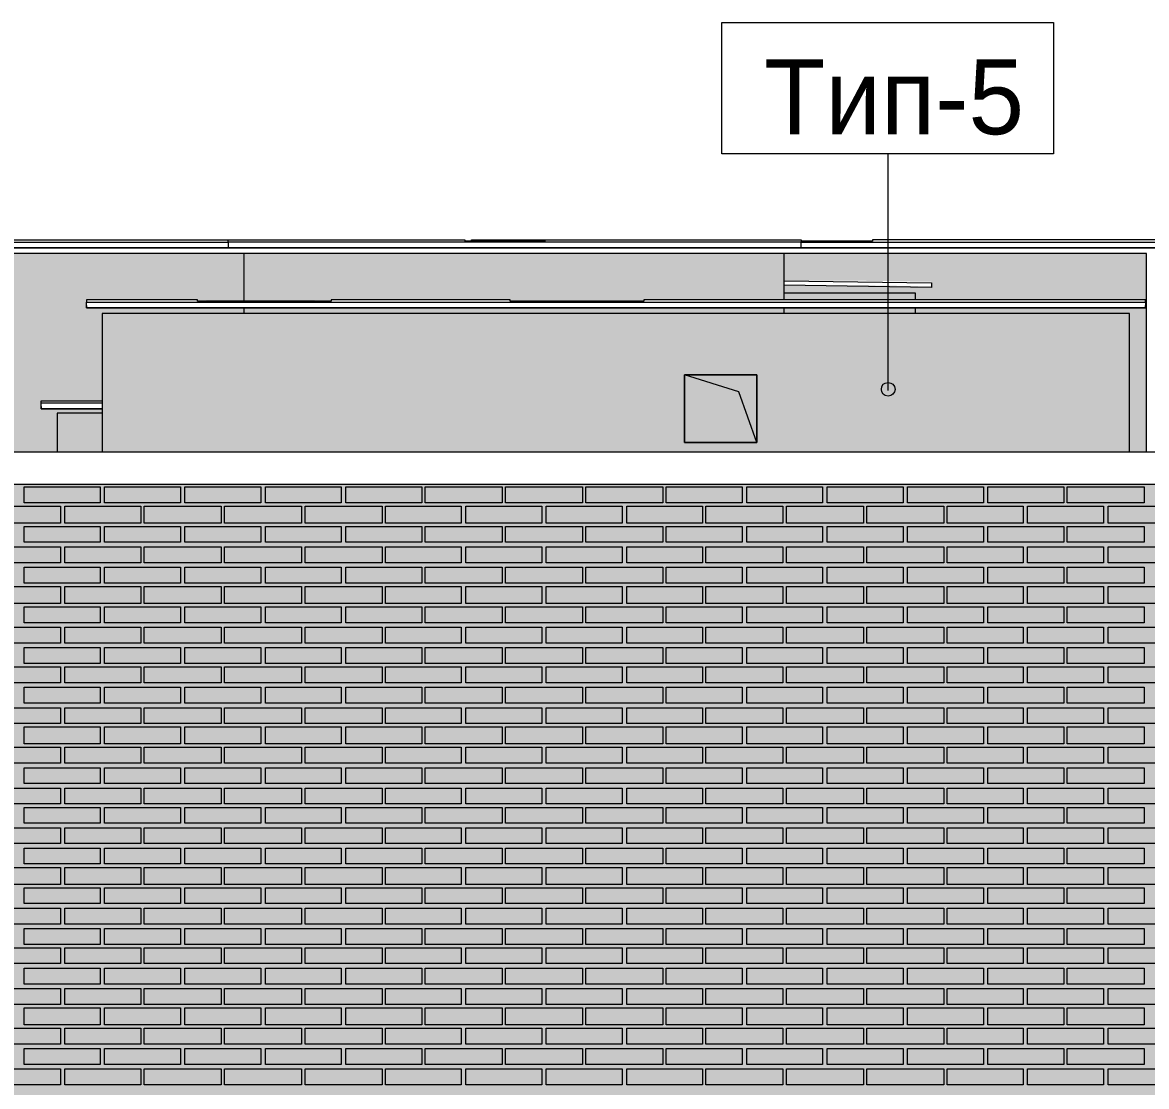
# Model space of a CAD drawing. Header units: millimetres. Extents: x -28928 to 100580, y -22867 to 36490.
# Drawn here: x 75587 to 79786, y 6780 to 10755 of the extents above; entities that cross this region are included whole.
import ezdxf

# ---------------------------------------------------------------- set-up
doc = ezdxf.new("R2010")
doc.units = ezdxf.units.MM
doc.layers.add('PDF _Геометрия', color=7, linetype='Continuous', true_color=0x8f8e8d)
doc.layers.add('PDF _Сплошная заливка', color=7, linetype='Continuous', true_color=0xffffff)
doc.layers.add('PDF _Текст', color=7, linetype='Continuous')

msp = doc.modelspace()

# ---------------------------------------------------------------- hatches: boundary and pattern name
at = {"layer": 'PDF _Сплошная заливка', "true_color": 0x383e42, "transparency": 33554559}
h = msp.add_hatch(color=250, dxfattribs=at)
h.paths.add_polyline_path([(79684.5, 9688.4), (78923, 9688.4), (78923, 9667.2), (79684.5, 9667.2)])
h.paths.add_polyline_path([(75716.1, 9151), (75716.1, 9294.9), (75885.3, 9294.9), (75885.3, 9311.8), (75656.8, 9311.8), (75656.8, 9341.4), (75885.3, 9341.4), (75885.3, 9667.2), (76414.1, 9667.2), (76414.1, 9688.4), (75826.1, 9688.4), (75826.1, 9718), (76240.7, 9718), (76414.1, 9713.7), (76414.1, 9891.4), (75026.4, 9891.4), (75026.4, 9861.8), (75216.8, 9861.8), (75216.8, 9840.7), (75026.4, 9840.7), (75026.4, 9819.5), (75157.6, 9819.5), (75157.6, 9333), (75216.8, 9333), (75216.8, 9311.8), (75157.6, 9311.8), (75157.6, 9151)])
h.paths.add_polyline_path([(78923, 9718), (79684.5, 9718), (79684.5, 9891.4), (78432.2, 9891.4), (78432.2, 9789.9), (78707.2, 9789.9), (78982.2, 9785.7), (78982.2, 9768.7), (78707.2, 9773), (78432.2, 9773), (78432.2, 9743.4), (78923, 9743.4)])
h = msp.add_hatch(color=250, dxfattribs=at)
h.paths.add_polyline_path([(76739.9, 9718), (78432.2, 9718), (78432.2, 9891.4), (76418.4, 9891.4), (76418.4, 9713.7)])
h.paths.add_polyline_path([(78432.2, 9688.4), (76414.1, 9688.4), (76414.1, 9667.2), (78432.2, 9667.2)])
for points in [[(79684.5, 9667.2), (79722.6, 9667.2), (79722.6, 9151), (79786, 9151), (79786, 9891.4), (79684.5, 9891.4), (79684.5, 9718), (79781.8, 9718), (79781.8, 9688.4), (79684.5, 9688.4)], [(75885.3, 9667.2), (75885.3, 9151), (79722.6, 9151), (79722.6, 9667.2)]]:
    msp.add_hatch(color=250, dxfattribs=at).paths.add_polyline_path(points)
h = msp.add_hatch(color=250, dxfattribs=at)
h.paths.add_polyline_path([(78432.2, 9718), (78922.9, 9718), (78922.9, 9743.4), (78432.2, 9743.4)])
h.paths.add_polyline_path([(78922.9, 9688.4), (78432.2, 9688.4), (78432.2, 9667.2), (78922.9, 9667.2)])
at = {"layer": 'PDF _Сплошная заливка', "true_color": 0xdcd6cf, "transparency": 33554559}
msp.add_hatch(color=254, dxfattribs=at).paths.add_polyline_path([(60798.4, -2005.5), (60798.4, -4713.2), (70224.5, -4713.2), (70224.5, -1464), (74070.3, -1464), (74070.3, -4713.2), (82294.9, -4713.2), (82294.9, 9028.4), (55763.7, 9028.4), (55763.7, -4713.2), (56851.1, -4713.2), (56851.1, -1464), (58251.4, -1464), (58251.4, -4713.2), (59499.5, -4713.2), (59499.5, -2005.5)])

# ---------------------------------------------------------------- linework, layer by layer
at = {"layer": 'PDF _Геометрия', "color": 7, "lineweight": 9}
for points in [[(78199.5, 10754.5), (79439.1, 10754.5), (79439.1, 10263.7), (78199.5, 10263.7)], [(76354.9, 9933.7), (76354.9, 9942.2), (77239.1, 9942.2), (77239.1, 9938), (77539.5, 9938), (77539.5, 9942.2), (78495.7, 9942.2), (78495.7, 9933.7)], [(78059.9, 9184.9), (78059.9, 9438.7), (78330.7, 9438.7), (78330.7, 9184.9)], [(78059.9, 9438.7), (78059.9, 9184.9), (78330.7, 9184.9), (78330.7, 9438.7)]]:
    msp.add_lwpolyline(points, close=True, dxfattribs=at)
for points in [[(78821.4, 9379.5), (78821.4, 10263.7)], [(74853, 9938), (74853, 9942.2), (76663.7, 9942.2)], [(79849.5, 9933.7), (79849.5, 9912.6), (74853, 9912.6), (74853, 9916.8), (74853, 9912.6), (79849.5, 9912.6), (79849.5, 9925.3)], [(75085.7, 9933.7), (76354.9, 9933.7), (76354.9, 9912.6), (78495.7, 9912.6), (78495.7, 9933.7), (79849.5, 9933.7), (79849.5, 9942.2), (78762.2, 9942.2), (78762.2, 9938), (78495.7, 9938), (78762.2, 9938)], [(76354.9, 9921), (76354.9, 9912.6), (78495.7, 9912.6), (78495.7, 9921)], [(77518.4, 9938), (77539.5, 9938), (77239.1, 9938)], [(77264.5, 9938), (77264.5, 9942.2), (78165.7, 9942.2)], [(77670.7, 9942.2), (77734.1, 9942.2), (77797.6, 9942.2)], [(79786.1, 9151), (79786.1, 9891.4), (79684.5, 9891.4), (75018, 9891.4)], [(78432.2, 9718), (78432.2, 9891.4), (76414.1, 9891.4), (76414.1, 9713.7)], [(78432.2, 9789.9), (78982.2, 9781.4), (78982.2, 9764.5), (78432.2, 9773)], [(78923, 9718), (78923, 9743.4), (78432.2, 9743.4)], [(79781.8, 9709.5), (79781.8, 9688.4), (75826.1, 9688.4), (75826.1, 9709.5), (79781.8, 9709.5), (79781.8, 9718), (78918.7, 9718), (78618.4, 9718), (77907.6, 9718), (77907.6, 9713.7), (77408.4, 9713.7), (77408.4, 9718), (76739.9, 9718), (76739.9, 9713.7), (76240.7, 9713.7), (76240.7, 9718), (75826.1, 9718), (75826.1, 9709.5)], [(76240.7, 9713.7), (76739.9, 9713.7)], [(77408.4, 9713.7), (77907.6, 9713.7)], [(78918.7, 9718), (78618.4, 9718)], [(75826.1, 9696.8), (75826.1, 9688.4), (79781.8, 9688.4), (79781.8, 9696.8)], [(79722.6, 9151), (79722.6, 9667.2), (75885.3, 9667.2), (75885.3, 9151)], [(76414.1, 9688.4), (76414.1, 9667.2)], [(78432.2, 9667.2), (78432.2, 9688.4)], [(78923, 9667.2), (78923, 9688.4)], [(83589.5, 9447.2), (82789.9, 9447.2), (82789.9, 9151), (82531.8, 9151), (82375.3, 9151), (82375.3, 9028.4), (55704.5, 9028.4), (55704.5, 9151), (82375.3, 9151), (82375.3, 9028.4)], [(78330.7, 9184.9), (78263, 9375.3), (78059.9, 9438.7)], [(75885.3, 9333), (75656.8, 9333), (75656.8, 9341.4), (75885.3, 9341.4)], [(75656.8, 9320.3), (75656.8, 9311.8), (75885.3, 9311.8), (75656.8, 9311.8), (75656.8, 9333)], [(75885.3, 9294.9), (75716.1, 9294.9), (75716.1, 9151)]]:
    msp.add_lwpolyline(points, dxfattribs=at)
at = {"layer": 'PDF _Геометрия', "lineweight": 9}
for points in [[(75876.8, 9019.9), (75876.8, 8960.7), (75593.4, 8960.7), (75593.4, 9019.9)], [(76177.2, 9019.9), (76177.2, 8960.7), (75893.7, 8960.7), (75893.7, 9019.9)], [(76477.6, 9019.9), (76477.6, 8960.7), (76194.1, 8960.7), (76194.1, 9019.9)], [(76778, 9019.9), (76778, 8960.7), (76494.5, 8960.7), (76494.5, 9019.9)], [(77078.4, 9019.9), (77078.4, 8960.7), (76794.9, 8960.7), (76794.9, 9019.9)], [(77378.7, 9019.9), (77378.7, 8960.7), (77091.1, 8960.7), (77091.1, 9019.9)], [(77679.1, 9019.9), (77679.1, 8960.7), (77391.4, 8960.7), (77391.4, 9019.9)], [(77979.5, 9019.9), (77979.5, 8960.7), (77691.8, 8960.7), (77691.8, 9019.9)], [(78275.7, 9019.9), (78275.7, 8960.7), (77992.2, 8960.7), (77992.2, 9019.9)], [(78576.1, 9019.9), (78576.1, 8960.7), (78292.6, 8960.7), (78292.6, 9019.9)], [(78876.4, 9019.9), (78876.4, 8960.7), (78593, 8960.7), (78593, 9019.9)], [(79176.8, 9019.9), (79176.8, 8960.7), (78893.4, 8960.7), (78893.4, 9019.9)], [(79477.2, 9019.9), (79477.2, 8960.7), (79193.7, 8960.7), (79193.7, 9019.9)], [(79777.6, 9019.9), (79777.6, 8960.7), (79489.9, 8960.7), (79489.9, 9019.9)], [(75728.7, 8884.5), (75584.9, 8884.5), (75445.3, 8884.5), (75445.3, 8948), (75584.9, 8948), (75728.7, 8948)], [(76029.1, 8884.5), (75885.3, 8884.5), (75745.7, 8884.5), (75745.7, 8948), (75885.3, 8948), (76029.1, 8948)], [(76329.5, 8884.5), (76185.7, 8884.5), (76041.8, 8884.5), (76041.8, 8948), (76185.7, 8948), (76329.5, 8948)], [(76629.9, 8884.5), (76486.1, 8884.5), (76342.2, 8884.5), (76342.2, 8948), (76486.1, 8948), (76629.9, 8948)], [(76930.3, 8884.5), (76786.4, 8884.5), (76642.6, 8884.5), (76642.6, 8948), (76786.4, 8948), (76930.3, 8948)], [(77226.4, 8884.5), (77086.8, 8884.5), (76943, 8884.5), (76943, 8948), (77086.8, 8948), (77226.4, 8948)], [(77526.8, 8884.5), (77387.2, 8884.5), (77243.4, 8884.5), (77243.4, 8948), (77387.2, 8948), (77526.8, 8948)], [(77827.2, 8884.5), (77683.4, 8884.5), (77543.7, 8884.5), (77543.7, 8948), (77683.4, 8948), (77827.2, 8948)], [(78127.6, 8884.5), (77983.7, 8884.5), (77844.1, 8884.5), (77844.1, 8948), (77983.7, 8948), (78127.6, 8948)], [(78428, 8884.5), (78284.1, 8884.5), (78140.3, 8884.5), (78140.3, 8948), (78284.1, 8948), (78428, 8948)], [(78728.4, 8884.5), (78584.5, 8884.5), (78440.7, 8884.5), (78440.7, 8948), (78584.5, 8948), (78728.4, 8948)], [(79028.7, 8884.5), (78884.9, 8884.5), (78741.1, 8884.5), (78741.1, 8948), (78884.9, 8948), (79028.7, 8948)], [(79324.9, 8884.5), (79185.3, 8884.5), (79041.4, 8884.5), (79041.4, 8948), (79185.3, 8948), (79324.9, 8948)], [(79625.3, 8884.5), (79485.7, 8884.5), (79341.8, 8884.5), (79341.8, 8948), (79485.7, 8948), (79625.3, 8948)], [(79925.7, 8884.5), (79781.8, 8884.5), (79642.2, 8884.5), (79642.2, 8948), (79781.8, 8948), (79925.7, 8948)], [(75876.8, 8871.8), (75876.8, 8812.6), (75593.4, 8812.6), (75593.4, 8871.8)], [(76177.2, 8871.8), (76177.2, 8812.6), (75893.7, 8812.6), (75893.7, 8871.8)], [(76477.6, 8871.8), (76477.6, 8812.6), (76194.1, 8812.6), (76194.1, 8871.8)], [(76778, 8871.8), (76778, 8812.6), (76494.5, 8812.6), (76494.5, 8871.8)], [(77078.4, 8871.8), (77078.4, 8812.6), (76794.9, 8812.6), (76794.9, 8871.8)], [(77378.7, 8871.8), (77378.7, 8812.6), (77091.1, 8812.6), (77091.1, 8871.8)], [(77679.1, 8871.8), (77679.1, 8812.6), (77391.4, 8812.6), (77391.4, 8871.8)], [(77979.5, 8871.8), (77979.5, 8812.6), (77691.8, 8812.6), (77691.8, 8871.8)], [(78275.7, 8871.8), (78275.7, 8812.6), (77992.2, 8812.6), (77992.2, 8871.8)], [(78576.1, 8871.8), (78576.1, 8812.6), (78292.6, 8812.6), (78292.6, 8871.8)], [(78876.4, 8871.8), (78876.4, 8812.6), (78593, 8812.6), (78593, 8871.8)], [(79176.8, 8871.8), (79176.8, 8812.6), (78893.4, 8812.6), (78893.4, 8871.8)], [(79477.2, 8871.8), (79477.2, 8812.6), (79193.7, 8812.6), (79193.7, 8871.8)], [(79777.6, 8871.8), (79777.6, 8812.6), (79489.9, 8812.6), (79489.9, 8871.8)], [(75728.7, 8736.4), (75584.9, 8736.4), (75445.3, 8736.4), (75445.3, 8795.7), (75584.9, 8795.7), (75728.7, 8795.7)], [(76029.1, 8736.4), (75885.3, 8736.4), (75745.7, 8736.4), (75745.7, 8795.7), (75885.3, 8795.7), (76029.1, 8795.7)], [(76329.5, 8736.4), (76185.7, 8736.4), (76041.8, 8736.4), (76041.8, 8795.7), (76185.7, 8795.7), (76329.5, 8795.7)], [(76629.9, 8736.4), (76486.1, 8736.4), (76342.2, 8736.4), (76342.2, 8795.7), (76486.1, 8795.7), (76629.9, 8795.7)], [(76930.3, 8736.4), (76786.4, 8736.4), (76642.6, 8736.4), (76642.6, 8795.7), (76786.4, 8795.7), (76930.3, 8795.7)], [(77226.4, 8736.4), (77086.8, 8736.4), (76943, 8736.4), (76943, 8795.7), (77086.8, 8795.7), (77226.4, 8795.7)], [(77526.8, 8736.4), (77387.2, 8736.4), (77243.4, 8736.4), (77243.4, 8795.7), (77387.2, 8795.7), (77526.8, 8795.7)], [(77827.2, 8736.4), (77683.4, 8736.4), (77543.7, 8736.4), (77543.7, 8795.7), (77683.4, 8795.7), (77827.2, 8795.7)], [(78127.6, 8736.4), (77983.7, 8736.4), (77844.1, 8736.4), (77844.1, 8795.7), (77983.7, 8795.7), (78127.6, 8795.7)], [(78428, 8736.4), (78284.1, 8736.4), (78140.3, 8736.4), (78140.3, 8795.7), (78284.1, 8795.7), (78428, 8795.7)], [(78728.4, 8736.4), (78584.5, 8736.4), (78440.7, 8736.4), (78440.7, 8795.7), (78584.5, 8795.7), (78728.4, 8795.7)], [(79028.7, 8736.4), (78884.9, 8736.4), (78741.1, 8736.4), (78741.1, 8795.7), (78884.9, 8795.7), (79028.7, 8795.7)], [(79324.9, 8736.4), (79185.3, 8736.4), (79041.4, 8736.4), (79041.4, 8795.7), (79185.3, 8795.7), (79324.9, 8795.7)], [(79625.3, 8736.4), (79485.7, 8736.4), (79341.8, 8736.4), (79341.8, 8795.7), (79485.7, 8795.7), (79625.3, 8795.7)], [(79925.7, 8736.4), (79781.8, 8736.4), (79642.2, 8736.4), (79642.2, 8795.7), (79781.8, 8795.7), (79925.7, 8795.7)], [(75876.8, 8719.5), (75876.8, 8660.3), (75593.4, 8660.3), (75593.4, 8719.5)], [(76177.2, 8719.5), (76177.2, 8660.3), (75893.7, 8660.3), (75893.7, 8719.5)], [(76477.6, 8719.5), (76477.6, 8660.3), (76194.1, 8660.3), (76194.1, 8719.5)], [(76778, 8719.5), (76778, 8660.3), (76494.5, 8660.3), (76494.5, 8719.5)], [(77078.4, 8719.5), (77078.4, 8660.3), (76794.9, 8660.3), (76794.9, 8719.5)], [(77378.7, 8719.5), (77378.7, 8660.3), (77091.1, 8660.3), (77091.1, 8719.5)], [(77679.1, 8719.5), (77679.1, 8660.3), (77391.4, 8660.3), (77391.4, 8719.5)], [(77979.5, 8719.5), (77979.5, 8660.3), (77691.8, 8660.3), (77691.8, 8719.5)], [(78275.7, 8719.5), (78275.7, 8660.3), (77992.2, 8660.3), (77992.2, 8719.5)], [(78576.1, 8719.5), (78576.1, 8660.3), (78292.6, 8660.3), (78292.6, 8719.5)], [(78876.4, 8719.5), (78876.4, 8660.3), (78593, 8660.3), (78593, 8719.5)], [(79176.8, 8719.5), (79176.8, 8660.3), (78893.4, 8660.3), (78893.4, 8719.5)], [(79477.2, 8719.5), (79477.2, 8660.3), (79193.7, 8660.3), (79193.7, 8719.5)], [(79777.6, 8719.5), (79777.6, 8660.3), (79489.9, 8660.3), (79489.9, 8719.5)], [(75728.7, 8584.1), (75584.9, 8584.1), (75445.3, 8584.1), (75445.3, 8647.6), (75584.9, 8647.6), (75728.7, 8647.6)], [(76029.1, 8584.1), (75885.3, 8584.1), (75745.7, 8584.1), (75745.7, 8647.6), (75885.3, 8647.6), (76029.1, 8647.6)], [(76329.5, 8584.1), (76185.7, 8584.1), (76041.8, 8584.1), (76041.8, 8647.6), (76185.7, 8647.6), (76329.5, 8647.6)], [(76629.9, 8584.1), (76486.1, 8584.1), (76342.2, 8584.1), (76342.2, 8647.6), (76486.1, 8647.6), (76629.9, 8647.6)], [(76930.3, 8584.1), (76786.4, 8584.1), (76642.6, 8584.1), (76642.6, 8647.6), (76786.4, 8647.6), (76930.3, 8647.6)], [(77226.4, 8584.1), (77086.8, 8584.1), (76943, 8584.1), (76943, 8647.6), (77086.8, 8647.6), (77226.4, 8647.6)], [(77526.8, 8584.1), (77387.2, 8584.1), (77243.4, 8584.1), (77243.4, 8647.6), (77387.2, 8647.6), (77526.8, 8647.6)], [(77827.2, 8584.1), (77683.4, 8584.1), (77543.7, 8584.1), (77543.7, 8647.6), (77683.4, 8647.6), (77827.2, 8647.6)], [(78127.6, 8584.1), (77983.7, 8584.1), (77844.1, 8584.1), (77844.1, 8647.6), (77983.7, 8647.6), (78127.6, 8647.6)], [(78428, 8584.1), (78284.1, 8584.1), (78140.3, 8584.1), (78140.3, 8647.6), (78284.1, 8647.6), (78428, 8647.6)], [(78728.4, 8584.1), (78584.5, 8584.1), (78440.7, 8584.1), (78440.7, 8647.6), (78584.5, 8647.6), (78728.4, 8647.6)], [(79028.7, 8584.1), (78884.9, 8584.1), (78741.1, 8584.1), (78741.1, 8647.6), (78884.9, 8647.6), (79028.7, 8647.6)], [(79324.9, 8584.1), (79185.3, 8584.1), (79041.4, 8584.1), (79041.4, 8647.6), (79185.3, 8647.6), (79324.9, 8647.6)], [(79625.3, 8584.1), (79485.7, 8584.1), (79341.8, 8584.1), (79341.8, 8647.6), (79485.7, 8647.6), (79625.3, 8647.6)], [(79925.7, 8584.1), (79781.8, 8584.1), (79642.2, 8584.1), (79642.2, 8647.6), (79781.8, 8647.6), (79925.7, 8647.6)], [(75876.8, 8571.4), (75876.8, 8512.2), (75593.4, 8512.2), (75593.4, 8571.4)], [(76177.2, 8571.4), (76177.2, 8512.2), (75893.7, 8512.2), (75893.7, 8571.4)], [(76477.6, 8571.4), (76477.6, 8512.2), (76194.1, 8512.2), (76194.1, 8571.4)], [(76778, 8571.4), (76778, 8512.2), (76494.5, 8512.2), (76494.5, 8571.4)], [(77078.4, 8571.4), (77078.4, 8512.2), (76794.9, 8512.2), (76794.9, 8571.4)], [(77378.7, 8571.4), (77378.7, 8512.2), (77091.1, 8512.2), (77091.1, 8571.4)], [(77679.1, 8571.4), (77679.1, 8512.2), (77391.4, 8512.2), (77391.4, 8571.4)], [(77979.5, 8571.4), (77979.5, 8512.2), (77691.8, 8512.2), (77691.8, 8571.4)], [(78275.7, 8571.4), (78275.7, 8512.2), (77992.2, 8512.2), (77992.2, 8571.4)], [(78576.1, 8571.4), (78576.1, 8512.2), (78292.6, 8512.2), (78292.6, 8571.4)], [(78876.4, 8571.4), (78876.4, 8512.2), (78593, 8512.2), (78593, 8571.4)], [(79176.8, 8571.4), (79176.8, 8512.2), (78893.4, 8512.2), (78893.4, 8571.4)], [(79477.2, 8571.4), (79477.2, 8512.2), (79193.7, 8512.2), (79193.7, 8571.4)], [(79777.6, 8571.4), (79777.6, 8512.2), (79489.9, 8512.2), (79489.9, 8571.4)], [(75728.7, 8436), (75584.9, 8436), (75445.3, 8436), (75445.3, 8495.3), (75584.9, 8495.3), (75728.7, 8495.3)], [(76029.1, 8436), (75885.3, 8436), (75745.7, 8436), (75745.7, 8495.3), (75885.3, 8495.3), (76029.1, 8495.3)], [(76329.5, 8436), (76185.7, 8436), (76041.8, 8436), (76041.8, 8495.3), (76185.7, 8495.3), (76329.5, 8495.3)], [(76629.9, 8436), (76486.1, 8436), (76342.2, 8436), (76342.2, 8495.3), (76486.1, 8495.3), (76629.9, 8495.3)], [(76930.3, 8436), (76786.4, 8436), (76642.6, 8436), (76642.6, 8495.3), (76786.4, 8495.3), (76930.3, 8495.3)], [(77226.4, 8436), (77086.8, 8436), (76943, 8436), (76943, 8495.3), (77086.8, 8495.3), (77226.4, 8495.3)], [(77526.8, 8436), (77387.2, 8436), (77243.4, 8436), (77243.4, 8495.3), (77387.2, 8495.3), (77526.8, 8495.3)], [(77827.2, 8436), (77683.4, 8436), (77543.7, 8436), (77543.7, 8495.3), (77683.4, 8495.3), (77827.2, 8495.3)], [(78127.6, 8436), (77983.7, 8436), (77844.1, 8436), (77844.1, 8495.3), (77983.7, 8495.3), (78127.6, 8495.3)], [(78428, 8436), (78284.1, 8436), (78140.3, 8436), (78140.3, 8495.3), (78284.1, 8495.3), (78428, 8495.3)], [(78728.4, 8436), (78584.5, 8436), (78440.7, 8436), (78440.7, 8495.3), (78584.5, 8495.3), (78728.4, 8495.3)], [(79028.7, 8436), (78884.9, 8436), (78741.1, 8436), (78741.1, 8495.3), (78884.9, 8495.3), (79028.7, 8495.3)], [(79324.9, 8436), (79185.3, 8436), (79041.4, 8436), (79041.4, 8495.3), (79185.3, 8495.3), (79324.9, 8495.3)], [(79625.3, 8436), (79485.7, 8436), (79341.8, 8436), (79341.8, 8495.3), (79485.7, 8495.3), (79625.3, 8495.3)], [(79925.7, 8436), (79781.8, 8436), (79642.2, 8436), (79642.2, 8495.3), (79781.8, 8495.3), (79925.7, 8495.3)], [(75876.8, 8419.1), (75876.8, 8359.9), (75593.4, 8359.9), (75593.4, 8419.1)], [(76177.2, 8419.1), (76177.2, 8359.9), (75893.7, 8359.9), (75893.7, 8419.1)], [(76477.6, 8419.1), (76477.6, 8359.9), (76194.1, 8359.9), (76194.1, 8419.1)], [(76778, 8419.1), (76778, 8359.9), (76494.5, 8359.9), (76494.5, 8419.1)], [(77078.4, 8419.1), (77078.4, 8359.9), (76794.9, 8359.9), (76794.9, 8419.1)], [(77378.7, 8419.1), (77378.7, 8359.9), (77091.1, 8359.9), (77091.1, 8419.1)], [(77679.1, 8419.1), (77679.1, 8359.9), (77391.4, 8359.9), (77391.4, 8419.1)], [(77979.5, 8419.1), (77979.5, 8359.9), (77691.8, 8359.9), (77691.8, 8419.1)], [(78275.7, 8419.1), (78275.7, 8359.9), (77992.2, 8359.9), (77992.2, 8419.1)], [(78576.1, 8419.1), (78576.1, 8359.9), (78292.6, 8359.9), (78292.6, 8419.1)], [(78876.4, 8419.1), (78876.4, 8359.9), (78593, 8359.9), (78593, 8419.1)], [(79176.8, 8419.1), (79176.8, 8359.9), (78893.4, 8359.9), (78893.4, 8419.1)], [(79477.2, 8419.1), (79477.2, 8359.9), (79193.7, 8359.9), (79193.7, 8419.1)], [(79777.6, 8419.1), (79777.6, 8359.9), (79489.9, 8359.9), (79489.9, 8419.1)], [(75728.7, 8288), (75584.9, 8288), (75445.3, 8288), (75445.3, 8347.2), (75584.9, 8347.2), (75728.7, 8347.2)], [(76029.1, 8288), (75885.3, 8288), (75745.7, 8288), (75745.7, 8347.2), (75885.3, 8347.2), (76029.1, 8347.2)], [(76329.5, 8288), (76185.7, 8288), (76041.8, 8288), (76041.8, 8347.2), (76185.7, 8347.2), (76329.5, 8347.2)], [(76629.9, 8288), (76486.1, 8288), (76342.2, 8288), (76342.2, 8347.2), (76486.1, 8347.2), (76629.9, 8347.2)], [(76930.3, 8288), (76786.4, 8288), (76642.6, 8288), (76642.6, 8347.2), (76786.4, 8347.2), (76930.3, 8347.2)], [(77226.4, 8288), (77086.8, 8288), (76943, 8288), (76943, 8347.2), (77086.8, 8347.2), (77226.4, 8347.2)], [(77526.8, 8288), (77387.2, 8288), (77243.4, 8288), (77243.4, 8347.2), (77387.2, 8347.2), (77526.8, 8347.2)], [(77827.2, 8288), (77683.4, 8288), (77543.7, 8288), (77543.7, 8347.2), (77683.4, 8347.2), (77827.2, 8347.2)], [(78127.6, 8288), (77983.7, 8288), (77844.1, 8288), (77844.1, 8347.2), (77983.7, 8347.2), (78127.6, 8347.2)], [(78428, 8288), (78284.1, 8288), (78140.3, 8288), (78140.3, 8347.2), (78284.1, 8347.2), (78428, 8347.2)], [(78728.4, 8288), (78584.5, 8288), (78440.7, 8288), (78440.7, 8347.2), (78584.5, 8347.2), (78728.4, 8347.2)], [(79028.7, 8288), (78884.9, 8288), (78741.1, 8288), (78741.1, 8347.2), (78884.9, 8347.2), (79028.7, 8347.2)], [(79324.9, 8288), (79185.3, 8288), (79041.4, 8288), (79041.4, 8347.2), (79185.3, 8347.2), (79324.9, 8347.2)], [(79625.3, 8288), (79485.7, 8288), (79341.8, 8288), (79341.8, 8347.2), (79485.7, 8347.2), (79625.3, 8347.2)], [(79925.7, 8288), (79781.8, 8288), (79642.2, 8288), (79642.2, 8347.2), (79781.8, 8347.2), (79925.7, 8347.2)], [(75876.8, 8271), (75876.8, 8211.8), (75593.4, 8211.8), (75593.4, 8271)], [(76177.2, 8271), (76177.2, 8211.8), (75893.7, 8211.8), (75893.7, 8271)], [(76477.6, 8271), (76477.6, 8211.8), (76194.1, 8211.8), (76194.1, 8271)], [(76778, 8271), (76778, 8211.8), (76494.5, 8211.8), (76494.5, 8271)], [(77078.4, 8271), (77078.4, 8211.8), (76794.9, 8211.8), (76794.9, 8271)], [(77378.7, 8271), (77378.7, 8211.8), (77091.1, 8211.8), (77091.1, 8271)], [(77679.1, 8271), (77679.1, 8211.8), (77391.4, 8211.8), (77391.4, 8271)], [(77979.5, 8271), (77979.5, 8211.8), (77691.8, 8211.8), (77691.8, 8271)], [(78275.7, 8271), (78275.7, 8211.8), (77992.2, 8211.8), (77992.2, 8271)], [(78576.1, 8271), (78576.1, 8211.8), (78292.6, 8211.8), (78292.6, 8271)], [(78876.4, 8271), (78876.4, 8211.8), (78593, 8211.8), (78593, 8271)], [(79176.8, 8271), (79176.8, 8211.8), (78893.4, 8211.8), (78893.4, 8271)], [(79477.2, 8271), (79477.2, 8211.8), (79193.7, 8211.8), (79193.7, 8271)], [(79777.6, 8271), (79777.6, 8211.8), (79489.9, 8211.8), (79489.9, 8271)], [(75728.7, 8135.7), (75584.9, 8135.7), (75445.3, 8135.7), (75445.3, 8194.9), (75584.9, 8194.9), (75728.7, 8194.9)], [(76029.1, 8135.7), (75885.3, 8135.7), (75745.7, 8135.7), (75745.7, 8194.9), (75885.3, 8194.9), (76029.1, 8194.9)], [(76329.5, 8135.7), (76185.7, 8135.7), (76041.8, 8135.7), (76041.8, 8194.9), (76185.7, 8194.9), (76329.5, 8194.9)], [(76629.9, 8135.7), (76486.1, 8135.7), (76342.2, 8135.7), (76342.2, 8194.9), (76486.1, 8194.9), (76629.9, 8194.9)], [(76930.3, 8135.7), (76786.4, 8135.7), (76642.6, 8135.7), (76642.6, 8194.9), (76786.4, 8194.9), (76930.3, 8194.9)], [(77226.4, 8135.7), (77086.8, 8135.7), (76943, 8135.7), (76943, 8194.9), (77086.8, 8194.9), (77226.4, 8194.9)], [(77526.8, 8135.7), (77387.2, 8135.7), (77243.4, 8135.7), (77243.4, 8194.9), (77387.2, 8194.9), (77526.8, 8194.9)], [(77827.2, 8135.7), (77683.4, 8135.7), (77543.7, 8135.7), (77543.7, 8194.9), (77683.4, 8194.9), (77827.2, 8194.9)], [(78127.6, 8135.7), (77983.7, 8135.7), (77844.1, 8135.7), (77844.1, 8194.9), (77983.7, 8194.9), (78127.6, 8194.9)], [(78428, 8135.7), (78284.1, 8135.7), (78140.3, 8135.7), (78140.3, 8194.9), (78284.1, 8194.9), (78428, 8194.9)], [(78728.4, 8135.7), (78584.5, 8135.7), (78440.7, 8135.7), (78440.7, 8194.9), (78584.5, 8194.9), (78728.4, 8194.9)], [(79028.7, 8135.7), (78884.9, 8135.7), (78741.1, 8135.7), (78741.1, 8194.9), (78884.9, 8194.9), (79028.7, 8194.9)], [(79324.9, 8135.7), (79185.3, 8135.7), (79041.4, 8135.7), (79041.4, 8194.9), (79185.3, 8194.9), (79324.9, 8194.9)], [(79625.3, 8135.7), (79485.7, 8135.7), (79341.8, 8135.7), (79341.8, 8194.9), (79485.7, 8194.9), (79625.3, 8194.9)], [(79925.7, 8135.7), (79781.8, 8135.7), (79642.2, 8135.7), (79642.2, 8194.9), (79781.8, 8194.9), (79925.7, 8194.9)], [(75876.8, 8123), (75876.8, 8059.5), (75593.4, 8059.5), (75593.4, 8123)], [(76177.2, 8123), (76177.2, 8059.5), (75893.7, 8059.5), (75893.7, 8123)], [(76477.6, 8123), (76477.6, 8059.5), (76194.1, 8059.5), (76194.1, 8123)], [(76778, 8123), (76778, 8059.5), (76494.5, 8059.5), (76494.5, 8123)], [(77078.4, 8123), (77078.4, 8059.5), (76794.9, 8059.5), (76794.9, 8123)], [(77378.7, 8123), (77378.7, 8059.5), (77091.1, 8059.5), (77091.1, 8123)], [(77679.1, 8123), (77679.1, 8059.5), (77391.4, 8059.5), (77391.4, 8123)], [(77979.5, 8123), (77979.5, 8059.5), (77691.8, 8059.5), (77691.8, 8123)], [(78275.7, 8123), (78275.7, 8059.5), (77992.2, 8059.5), (77992.2, 8123)], [(78576.1, 8123), (78576.1, 8059.5), (78292.6, 8059.5), (78292.6, 8123)], [(78876.4, 8123), (78876.4, 8059.5), (78593, 8059.5), (78593, 8123)], [(79176.8, 8123), (79176.8, 8059.5), (78893.4, 8059.5), (78893.4, 8123)], [(79477.2, 8123), (79477.2, 8059.5), (79193.7, 8059.5), (79193.7, 8123)], [(79777.6, 8123), (79777.6, 8059.5), (79489.9, 8059.5), (79489.9, 8123)], [(75728.7, 7987.6), (75584.9, 7987.6), (75445.3, 7987.6), (75445.3, 8046.8), (75584.9, 8046.8), (75728.7, 8046.8)], [(76029.1, 7987.6), (75885.3, 7987.6), (75745.7, 7987.6), (75745.7, 8046.8), (75885.3, 8046.8), (76029.1, 8046.8)], [(76329.5, 7987.6), (76185.7, 7987.6), (76041.8, 7987.6), (76041.8, 8046.8), (76185.7, 8046.8), (76329.5, 8046.8)], [(76629.9, 7987.6), (76486.1, 7987.6), (76342.2, 7987.6), (76342.2, 8046.8), (76486.1, 8046.8), (76629.9, 8046.8)], [(76930.3, 7987.6), (76786.4, 7987.6), (76642.6, 7987.6), (76642.6, 8046.8), (76786.4, 8046.8), (76930.3, 8046.8)], [(77226.4, 7987.6), (77086.8, 7987.6), (76943, 7987.6), (76943, 8046.8), (77086.8, 8046.8), (77226.4, 8046.8)], [(77526.8, 7987.6), (77387.2, 7987.6), (77243.4, 7987.6), (77243.4, 8046.8), (77387.2, 8046.8), (77526.8, 8046.8)], [(77827.2, 7987.6), (77683.4, 7987.6), (77543.7, 7987.6), (77543.7, 8046.8), (77683.4, 8046.8), (77827.2, 8046.8)], [(78127.6, 7987.6), (77983.7, 7987.6), (77844.1, 7987.6), (77844.1, 8046.8), (77983.7, 8046.8), (78127.6, 8046.8)], [(78428, 7987.6), (78284.1, 7987.6), (78140.3, 7987.6), (78140.3, 8046.8), (78284.1, 8046.8), (78428, 8046.8)], [(78728.4, 7987.6), (78584.5, 7987.6), (78440.7, 7987.6), (78440.7, 8046.8), (78584.5, 8046.8), (78728.4, 8046.8)], [(79028.7, 7987.6), (78884.9, 7987.6), (78741.1, 7987.6), (78741.1, 8046.8), (78884.9, 8046.8), (79028.7, 8046.8)], [(79324.9, 7987.6), (79185.3, 7987.6), (79041.4, 7987.6), (79041.4, 8046.8), (79185.3, 8046.8), (79324.9, 8046.8)], [(79625.3, 7987.6), (79485.7, 7987.6), (79341.8, 7987.6), (79341.8, 8046.8), (79485.7, 8046.8), (79625.3, 8046.8)], [(79925.7, 7987.6), (79781.8, 7987.6), (79642.2, 7987.6), (79642.2, 8046.8), (79781.8, 8046.8), (79925.7, 8046.8)], [(75876.8, 7970.7), (75876.8, 7911.4), (75593.4, 7911.4), (75593.4, 7970.7)], [(76177.2, 7970.7), (76177.2, 7911.4), (75893.7, 7911.4), (75893.7, 7970.7)], [(76477.6, 7970.7), (76477.6, 7911.4), (76194.1, 7911.4), (76194.1, 7970.7)], [(76778, 7970.7), (76778, 7911.4), (76494.5, 7911.4), (76494.5, 7970.7)], [(77078.4, 7970.7), (77078.4, 7911.4), (76794.9, 7911.4), (76794.9, 7970.7)], [(77378.7, 7970.7), (77378.7, 7911.4), (77091.1, 7911.4), (77091.1, 7970.7)], [(77679.1, 7970.7), (77679.1, 7911.4), (77391.4, 7911.4), (77391.4, 7970.7)], [(77979.5, 7970.7), (77979.5, 7911.4), (77691.8, 7911.4), (77691.8, 7970.7)], [(78275.7, 7970.7), (78275.7, 7911.4), (77992.2, 7911.4), (77992.2, 7970.7)], [(78576.1, 7970.7), (78576.1, 7911.4), (78292.6, 7911.4), (78292.6, 7970.7)], [(78876.4, 7970.7), (78876.4, 7911.4), (78593, 7911.4), (78593, 7970.7)], [(79176.8, 7970.7), (79176.8, 7911.4), (78893.4, 7911.4), (78893.4, 7970.7)], [(79477.2, 7970.7), (79477.2, 7911.4), (79193.7, 7911.4), (79193.7, 7970.7)], [(79777.6, 7970.7), (79777.6, 7911.4), (79489.9, 7911.4), (79489.9, 7970.7)], [(75728.7, 7835.3), (75584.9, 7835.3), (75445.3, 7835.3), (75445.3, 7894.5), (75584.9, 7894.5), (75728.7, 7894.5)], [(76029.1, 7835.3), (75885.3, 7835.3), (75745.7, 7835.3), (75745.7, 7894.5), (75885.3, 7894.5), (76029.1, 7894.5)], [(76329.5, 7835.3), (76185.7, 7835.3), (76041.8, 7835.3), (76041.8, 7894.5), (76185.7, 7894.5), (76329.5, 7894.5)], [(76629.9, 7835.3), (76486.1, 7835.3), (76342.2, 7835.3), (76342.2, 7894.5), (76486.1, 7894.5), (76629.9, 7894.5)], [(76930.3, 7835.3), (76786.4, 7835.3), (76642.6, 7835.3), (76642.6, 7894.5), (76786.4, 7894.5), (76930.3, 7894.5)], [(77226.4, 7835.3), (77086.8, 7835.3), (76943, 7835.3), (76943, 7894.5), (77086.8, 7894.5), (77226.4, 7894.5)], [(77526.8, 7835.3), (77387.2, 7835.3), (77243.4, 7835.3), (77243.4, 7894.5), (77387.2, 7894.5), (77526.8, 7894.5)], [(77827.2, 7835.3), (77683.4, 7835.3), (77543.7, 7835.3), (77543.7, 7894.5), (77683.4, 7894.5), (77827.2, 7894.5)], [(78127.6, 7835.3), (77983.7, 7835.3), (77844.1, 7835.3), (77844.1, 7894.5), (77983.7, 7894.5), (78127.6, 7894.5)], [(78428, 7835.3), (78284.1, 7835.3), (78140.3, 7835.3), (78140.3, 7894.5), (78284.1, 7894.5), (78428, 7894.5)], [(78728.4, 7835.3), (78584.5, 7835.3), (78440.7, 7835.3), (78440.7, 7894.5), (78584.5, 7894.5), (78728.4, 7894.5)], [(79028.7, 7835.3), (78884.9, 7835.3), (78741.1, 7835.3), (78741.1, 7894.5), (78884.9, 7894.5), (79028.7, 7894.5)], [(79324.9, 7835.3), (79185.3, 7835.3), (79041.4, 7835.3), (79041.4, 7894.5), (79185.3, 7894.5), (79324.9, 7894.5)], [(79625.3, 7835.3), (79485.7, 7835.3), (79341.8, 7835.3), (79341.8, 7894.5), (79485.7, 7894.5), (79625.3, 7894.5)], [(79925.7, 7835.3), (79781.8, 7835.3), (79642.2, 7835.3), (79642.2, 7894.5), (79781.8, 7894.5), (79925.7, 7894.5)], [(75876.8, 7822.6), (75876.8, 7763.4), (75593.4, 7763.4), (75593.4, 7822.6)], [(76177.2, 7822.6), (76177.2, 7763.4), (75893.7, 7763.4), (75893.7, 7822.6)], [(76477.6, 7822.6), (76477.6, 7763.4), (76194.1, 7763.4), (76194.1, 7822.6)], [(76778, 7822.6), (76778, 7763.4), (76494.5, 7763.4), (76494.5, 7822.6)], [(77078.4, 7822.6), (77078.4, 7763.4), (76794.9, 7763.4), (76794.9, 7822.6)], [(77378.7, 7822.6), (77378.7, 7763.4), (77091.1, 7763.4), (77091.1, 7822.6)], [(77679.1, 7822.6), (77679.1, 7763.4), (77391.4, 7763.4), (77391.4, 7822.6)], [(77979.5, 7822.6), (77979.5, 7763.4), (77691.8, 7763.4), (77691.8, 7822.6)], [(78275.7, 7822.6), (78275.7, 7763.4), (77992.2, 7763.4), (77992.2, 7822.6)], [(78576.1, 7822.6), (78576.1, 7763.4), (78292.6, 7763.4), (78292.6, 7822.6)], [(78876.4, 7822.6), (78876.4, 7763.4), (78593, 7763.4), (78593, 7822.6)], [(79176.8, 7822.6), (79176.8, 7763.4), (78893.4, 7763.4), (78893.4, 7822.6)], [(79477.2, 7822.6), (79477.2, 7763.4), (79193.7, 7763.4), (79193.7, 7822.6)], [(79777.6, 7822.6), (79777.6, 7763.4), (79489.9, 7763.4), (79489.9, 7822.6)], [(75728.7, 7687.2), (75584.9, 7687.2), (75445.3, 7687.2), (75445.3, 7746.4), (75584.9, 7746.4), (75728.7, 7746.4)], [(76029.1, 7687.2), (75885.3, 7687.2), (75745.7, 7687.2), (75745.7, 7746.4), (75885.3, 7746.4), (76029.1, 7746.4)], [(76329.5, 7687.2), (76185.7, 7687.2), (76041.8, 7687.2), (76041.8, 7746.4), (76185.7, 7746.4), (76329.5, 7746.4)], [(76629.9, 7687.2), (76486.1, 7687.2), (76342.2, 7687.2), (76342.2, 7746.4), (76486.1, 7746.4), (76629.9, 7746.4)], [(76930.3, 7687.2), (76786.4, 7687.2), (76642.6, 7687.2), (76642.6, 7746.4), (76786.4, 7746.4), (76930.3, 7746.4)], [(77226.4, 7687.2), (77086.8, 7687.2), (76943, 7687.2), (76943, 7746.4), (77086.8, 7746.4), (77226.4, 7746.4)], [(77526.8, 7687.2), (77387.2, 7687.2), (77243.4, 7687.2), (77243.4, 7746.4), (77387.2, 7746.4), (77526.8, 7746.4)], [(77827.2, 7687.2), (77683.4, 7687.2), (77543.7, 7687.2), (77543.7, 7746.4), (77683.4, 7746.4), (77827.2, 7746.4)], [(78127.6, 7687.2), (77983.7, 7687.2), (77844.1, 7687.2), (77844.1, 7746.4), (77983.7, 7746.4), (78127.6, 7746.4)], [(78428, 7687.2), (78284.1, 7687.2), (78140.3, 7687.2), (78140.3, 7746.4), (78284.1, 7746.4), (78428, 7746.4)], [(78728.4, 7687.2), (78584.5, 7687.2), (78440.7, 7687.2), (78440.7, 7746.4), (78584.5, 7746.4), (78728.4, 7746.4)], [(79028.7, 7687.2), (78884.9, 7687.2), (78741.1, 7687.2), (78741.1, 7746.4), (78884.9, 7746.4), (79028.7, 7746.4)], [(79324.9, 7687.2), (79185.3, 7687.2), (79041.4, 7687.2), (79041.4, 7746.4), (79185.3, 7746.4), (79324.9, 7746.4)], [(79625.3, 7687.2), (79485.7, 7687.2), (79341.8, 7687.2), (79341.8, 7746.4), (79485.7, 7746.4), (79625.3, 7746.4)], [(79925.7, 7687.2), (79781.8, 7687.2), (79642.2, 7687.2), (79642.2, 7746.4), (79781.8, 7746.4), (79925.7, 7746.4)], [(75876.8, 7670.3), (75876.8, 7611), (75593.4, 7611), (75593.4, 7670.3)], [(76177.2, 7670.3), (76177.2, 7611), (75893.7, 7611), (75893.7, 7670.3)], [(76477.6, 7670.3), (76477.6, 7611), (76194.1, 7611), (76194.1, 7670.3)], [(76778, 7670.3), (76778, 7611), (76494.5, 7611), (76494.5, 7670.3)], [(77078.4, 7670.3), (77078.4, 7611), (76794.9, 7611), (76794.9, 7670.3)], [(77378.7, 7670.3), (77378.7, 7611), (77091.1, 7611), (77091.1, 7670.3)], [(77679.1, 7670.3), (77679.1, 7611), (77391.4, 7611), (77391.4, 7670.3)], [(77979.5, 7670.3), (77979.5, 7611), (77691.8, 7611), (77691.8, 7670.3)], [(78275.7, 7670.3), (78275.7, 7611), (77992.2, 7611), (77992.2, 7670.3)], [(78576.1, 7670.3), (78576.1, 7611), (78292.6, 7611), (78292.6, 7670.3)], [(78876.4, 7670.3), (78876.4, 7611), (78593, 7611), (78593, 7670.3)], [(79176.8, 7670.3), (79176.8, 7611), (78893.4, 7611), (78893.4, 7670.3)], [(79477.2, 7670.3), (79477.2, 7611), (79193.7, 7611), (79193.7, 7670.3)], [(79777.6, 7670.3), (79777.6, 7611), (79489.9, 7611), (79489.9, 7670.3)], [(75728.7, 7534.9), (75584.9, 7534.9), (75445.3, 7534.9), (75445.3, 7598.4), (75584.9, 7598.4), (75728.7, 7598.4)], [(76029.1, 7534.9), (75885.3, 7534.9), (75745.7, 7534.9), (75745.7, 7598.4), (75885.3, 7598.4), (76029.1, 7598.4)], [(76329.5, 7534.9), (76185.7, 7534.9), (76041.8, 7534.9), (76041.8, 7598.4), (76185.7, 7598.4), (76329.5, 7598.4)], [(76629.9, 7534.9), (76486.1, 7534.9), (76342.2, 7534.9), (76342.2, 7598.4), (76486.1, 7598.4), (76629.9, 7598.4)], [(76930.3, 7534.9), (76786.4, 7534.9), (76642.6, 7534.9), (76642.6, 7598.4), (76786.4, 7598.4), (76930.3, 7598.4)], [(77226.4, 7534.9), (77086.8, 7534.9), (76943, 7534.9), (76943, 7598.4), (77086.8, 7598.4), (77226.4, 7598.4)], [(77526.8, 7534.9), (77387.2, 7534.9), (77243.4, 7534.9), (77243.4, 7598.4), (77387.2, 7598.4), (77526.8, 7598.4)], [(77827.2, 7534.9), (77683.4, 7534.9), (77543.7, 7534.9), (77543.7, 7598.4), (77683.4, 7598.4), (77827.2, 7598.4)], [(78127.6, 7534.9), (77983.7, 7534.9), (77844.1, 7534.9), (77844.1, 7598.4), (77983.7, 7598.4), (78127.6, 7598.4)], [(78428, 7534.9), (78284.1, 7534.9), (78140.3, 7534.9), (78140.3, 7598.4), (78284.1, 7598.4), (78428, 7598.4)], [(78728.4, 7534.9), (78584.5, 7534.9), (78440.7, 7534.9), (78440.7, 7598.4), (78584.5, 7598.4), (78728.4, 7598.4)], [(79028.7, 7534.9), (78884.9, 7534.9), (78741.1, 7534.9), (78741.1, 7598.4), (78884.9, 7598.4), (79028.7, 7598.4)], [(79324.9, 7534.9), (79185.3, 7534.9), (79041.4, 7534.9), (79041.4, 7598.4), (79185.3, 7598.4), (79324.9, 7598.4)], [(79625.3, 7534.9), (79485.7, 7534.9), (79341.8, 7534.9), (79341.8, 7598.4), (79485.7, 7598.4), (79625.3, 7598.4)], [(79925.7, 7534.9), (79781.8, 7534.9), (79642.2, 7534.9), (79642.2, 7598.4), (79781.8, 7598.4), (79925.7, 7598.4)], [(75876.8, 7522.2), (75876.8, 7463), (75593.4, 7463), (75593.4, 7522.2)], [(76177.2, 7522.2), (76177.2, 7463), (75893.7, 7463), (75893.7, 7522.2)], [(76477.6, 7522.2), (76477.6, 7463), (76194.1, 7463), (76194.1, 7522.2)], [(76778, 7522.2), (76778, 7463), (76494.5, 7463), (76494.5, 7522.2)], [(77078.4, 7522.2), (77078.4, 7463), (76794.9, 7463), (76794.9, 7522.2)], [(77378.7, 7522.2), (77378.7, 7463), (77091.1, 7463), (77091.1, 7522.2)], [(77679.1, 7522.2), (77679.1, 7463), (77391.4, 7463), (77391.4, 7522.2)], [(77979.5, 7522.2), (77979.5, 7463), (77691.8, 7463), (77691.8, 7522.2)], [(78275.7, 7522.2), (78275.7, 7463), (77992.2, 7463), (77992.2, 7522.2)], [(78576.1, 7522.2), (78576.1, 7463), (78292.6, 7463), (78292.6, 7522.2)], [(78876.4, 7522.2), (78876.4, 7463), (78593, 7463), (78593, 7522.2)], [(79176.8, 7522.2), (79176.8, 7463), (78893.4, 7463), (78893.4, 7522.2)], [(79477.2, 7522.2), (79477.2, 7463), (79193.7, 7463), (79193.7, 7522.2)], [(79777.6, 7522.2), (79777.6, 7463), (79489.9, 7463), (79489.9, 7522.2)], [(75728.7, 7386.8), (75584.9, 7386.8), (75445.3, 7386.8), (75445.3, 7446), (75584.9, 7446), (75728.7, 7446)], [(76029.1, 7386.8), (75885.3, 7386.8), (75745.7, 7386.8), (75745.7, 7446), (75885.3, 7446), (76029.1, 7446)], [(76329.5, 7386.8), (76185.7, 7386.8), (76041.8, 7386.8), (76041.8, 7446), (76185.7, 7446), (76329.5, 7446)], [(76629.9, 7386.8), (76486.1, 7386.8), (76342.2, 7386.8), (76342.2, 7446), (76486.1, 7446), (76629.9, 7446)], [(76930.3, 7386.8), (76786.4, 7386.8), (76642.6, 7386.8), (76642.6, 7446), (76786.4, 7446), (76930.3, 7446)], [(77226.4, 7386.8), (77086.8, 7386.8), (76943, 7386.8), (76943, 7446), (77086.8, 7446), (77226.4, 7446)], [(77526.8, 7386.8), (77387.2, 7386.8), (77243.4, 7386.8), (77243.4, 7446), (77387.2, 7446), (77526.8, 7446)], [(77827.2, 7386.8), (77683.4, 7386.8), (77543.7, 7386.8), (77543.7, 7446), (77683.4, 7446), (77827.2, 7446)], [(78127.6, 7386.8), (77983.7, 7386.8), (77844.1, 7386.8), (77844.1, 7446), (77983.7, 7446), (78127.6, 7446)], [(78428, 7386.8), (78284.1, 7386.8), (78140.3, 7386.8), (78140.3, 7446), (78284.1, 7446), (78428, 7446)], [(78728.4, 7386.8), (78584.5, 7386.8), (78440.7, 7386.8), (78440.7, 7446), (78584.5, 7446), (78728.4, 7446)], [(79028.7, 7386.8), (78884.9, 7386.8), (78741.1, 7386.8), (78741.1, 7446), (78884.9, 7446), (79028.7, 7446)], [(79324.9, 7386.8), (79185.3, 7386.8), (79041.4, 7386.8), (79041.4, 7446), (79185.3, 7446), (79324.9, 7446)], [(79625.3, 7386.8), (79485.7, 7386.8), (79341.8, 7386.8), (79341.8, 7446), (79485.7, 7446), (79625.3, 7446)], [(79925.7, 7386.8), (79781.8, 7386.8), (79642.2, 7386.8), (79642.2, 7446), (79781.8, 7446), (79925.7, 7446)], [(75876.8, 7369.9), (75876.8, 7310.7), (75593.4, 7310.7), (75593.4, 7369.9)], [(76177.2, 7369.9), (76177.2, 7310.7), (75893.7, 7310.7), (75893.7, 7369.9)], [(76477.6, 7369.9), (76477.6, 7310.7), (76194.1, 7310.7), (76194.1, 7369.9)], [(76778, 7369.9), (76778, 7310.7), (76494.5, 7310.7), (76494.5, 7369.9)], [(77078.4, 7369.9), (77078.4, 7310.7), (76794.9, 7310.7), (76794.9, 7369.9)], [(77378.7, 7369.9), (77378.7, 7310.7), (77091.1, 7310.7), (77091.1, 7369.9)], [(77679.1, 7369.9), (77679.1, 7310.7), (77391.4, 7310.7), (77391.4, 7369.9)], [(77979.5, 7369.9), (77979.5, 7310.7), (77691.8, 7310.7), (77691.8, 7369.9)], [(78275.7, 7369.9), (78275.7, 7310.7), (77992.2, 7310.7), (77992.2, 7369.9)], [(78576.1, 7369.9), (78576.1, 7310.7), (78292.6, 7310.7), (78292.6, 7369.9)], [(78876.4, 7369.9), (78876.4, 7310.7), (78593, 7310.7), (78593, 7369.9)], [(79176.8, 7369.9), (79176.8, 7310.7), (78893.4, 7310.7), (78893.4, 7369.9)], [(79477.2, 7369.9), (79477.2, 7310.7), (79193.7, 7310.7), (79193.7, 7369.9)], [(79777.6, 7369.9), (79777.6, 7310.7), (79489.9, 7310.7), (79489.9, 7369.9)], [(75728.7, 7238.7), (75584.9, 7238.7), (75445.3, 7238.7), (75445.3, 7298), (75584.9, 7298), (75728.7, 7298)], [(76029.1, 7238.7), (75885.3, 7238.7), (75745.7, 7238.7), (75745.7, 7298), (75885.3, 7298), (76029.1, 7298)], [(76329.5, 7238.7), (76185.7, 7238.7), (76041.8, 7238.7), (76041.8, 7298), (76185.7, 7298), (76329.5, 7298)], [(76629.9, 7238.7), (76486.1, 7238.7), (76342.2, 7238.7), (76342.2, 7298), (76486.1, 7298), (76629.9, 7298)], [(76930.3, 7238.7), (76786.4, 7238.7), (76642.6, 7238.7), (76642.6, 7298), (76786.4, 7298), (76930.3, 7298)], [(77226.4, 7238.7), (77086.8, 7238.7), (76943, 7238.7), (76943, 7298), (77086.8, 7298), (77226.4, 7298)], [(77526.8, 7238.7), (77387.2, 7238.7), (77243.4, 7238.7), (77243.4, 7298), (77387.2, 7298), (77526.8, 7298)], [(77827.2, 7238.7), (77683.4, 7238.7), (77543.7, 7238.7), (77543.7, 7298), (77683.4, 7298), (77827.2, 7298)], [(78127.6, 7238.7), (77983.7, 7238.7), (77844.1, 7238.7), (77844.1, 7298), (77983.7, 7298), (78127.6, 7298)], [(78428, 7238.7), (78284.1, 7238.7), (78140.3, 7238.7), (78140.3, 7298), (78284.1, 7298), (78428, 7298)], [(78728.4, 7238.7), (78584.5, 7238.7), (78440.7, 7238.7), (78440.7, 7298), (78584.5, 7298), (78728.4, 7298)], [(79028.7, 7238.7), (78884.9, 7238.7), (78741.1, 7238.7), (78741.1, 7298), (78884.9, 7298), (79028.7, 7298)], [(79324.9, 7238.7), (79185.3, 7238.7), (79041.4, 7238.7), (79041.4, 7298), (79185.3, 7298), (79324.9, 7298)], [(79625.3, 7238.7), (79485.7, 7238.7), (79341.8, 7238.7), (79341.8, 7298), (79485.7, 7298), (79625.3, 7298)], [(79925.7, 7238.7), (79781.8, 7238.7), (79642.2, 7238.7), (79642.2, 7298), (79781.8, 7298), (79925.7, 7298)], [(75876.8, 7221.8), (75876.8, 7162.6), (75593.4, 7162.6), (75593.4, 7221.8)], [(76177.2, 7221.8), (76177.2, 7162.6), (75893.7, 7162.6), (75893.7, 7221.8)], [(76477.6, 7221.8), (76477.6, 7162.6), (76194.1, 7162.6), (76194.1, 7221.8)], [(76778, 7221.8), (76778, 7162.6), (76494.5, 7162.6), (76494.5, 7221.8)], [(77078.4, 7221.8), (77078.4, 7162.6), (76794.9, 7162.6), (76794.9, 7221.8)], [(77378.7, 7221.8), (77378.7, 7162.6), (77091.1, 7162.6), (77091.1, 7221.8)], [(77679.1, 7221.8), (77679.1, 7162.6), (77391.4, 7162.6), (77391.4, 7221.8)], [(77979.5, 7221.8), (77979.5, 7162.6), (77691.8, 7162.6), (77691.8, 7221.8)], [(78275.7, 7221.8), (78275.7, 7162.6), (77992.2, 7162.6), (77992.2, 7221.8)], [(78576.1, 7221.8), (78576.1, 7162.6), (78292.6, 7162.6), (78292.6, 7221.8)], [(78876.4, 7221.8), (78876.4, 7162.6), (78593, 7162.6), (78593, 7221.8)], [(79176.8, 7221.8), (79176.8, 7162.6), (78893.4, 7162.6), (78893.4, 7221.8)], [(79477.2, 7221.8), (79477.2, 7162.6), (79193.7, 7162.6), (79193.7, 7221.8)], [(79777.6, 7221.8), (79777.6, 7162.6), (79489.9, 7162.6), (79489.9, 7221.8)], [(75728.7, 7086.4), (75584.9, 7086.4), (75445.3, 7086.4), (75445.3, 7145.7), (75584.9, 7145.7), (75728.7, 7145.7)], [(76029.1, 7086.4), (75885.3, 7086.4), (75745.7, 7086.4), (75745.7, 7145.7), (75885.3, 7145.7), (76029.1, 7145.7)], [(76329.5, 7086.4), (76185.7, 7086.4), (76041.8, 7086.4), (76041.8, 7145.7), (76185.7, 7145.7), (76329.5, 7145.7)], [(76629.9, 7086.4), (76486.1, 7086.4), (76342.2, 7086.4), (76342.2, 7145.7), (76486.1, 7145.7), (76629.9, 7145.7)], [(76930.3, 7086.4), (76786.4, 7086.4), (76642.6, 7086.4), (76642.6, 7145.7), (76786.4, 7145.7), (76930.3, 7145.7)], [(77226.4, 7086.4), (77086.8, 7086.4), (76943, 7086.4), (76943, 7145.7), (77086.8, 7145.7), (77226.4, 7145.7)], [(77526.8, 7086.4), (77387.2, 7086.4), (77243.4, 7086.4), (77243.4, 7145.7), (77387.2, 7145.7), (77526.8, 7145.7)], [(77827.2, 7086.4), (77683.4, 7086.4), (77543.7, 7086.4), (77543.7, 7145.7), (77683.4, 7145.7), (77827.2, 7145.7)], [(78127.6, 7086.4), (77983.7, 7086.4), (77844.1, 7086.4), (77844.1, 7145.7), (77983.7, 7145.7), (78127.6, 7145.7)], [(78428, 7086.4), (78284.1, 7086.4), (78140.3, 7086.4), (78140.3, 7145.7), (78284.1, 7145.7), (78428, 7145.7)], [(78728.4, 7086.4), (78584.5, 7086.4), (78440.7, 7086.4), (78440.7, 7145.7), (78584.5, 7145.7), (78728.4, 7145.7)], [(79028.7, 7086.4), (78884.9, 7086.4), (78741.1, 7086.4), (78741.1, 7145.7), (78884.9, 7145.7), (79028.7, 7145.7)], [(79324.9, 7086.4), (79185.3, 7086.4), (79041.4, 7086.4), (79041.4, 7145.7), (79185.3, 7145.7), (79324.9, 7145.7)], [(79625.3, 7086.4), (79485.7, 7086.4), (79341.8, 7086.4), (79341.8, 7145.7), (79485.7, 7145.7), (79625.3, 7145.7)], [(79925.7, 7086.4), (79781.8, 7086.4), (79642.2, 7086.4), (79642.2, 7145.7), (79781.8, 7145.7), (79925.7, 7145.7)], [(75876.8, 7073.7), (75876.8, 7010.3), (75593.4, 7010.3), (75593.4, 7073.7)], [(76177.2, 7073.7), (76177.2, 7010.3), (75893.7, 7010.3), (75893.7, 7073.7)], [(76477.6, 7073.7), (76477.6, 7010.3), (76194.1, 7010.3), (76194.1, 7073.7)], [(76778, 7073.7), (76778, 7010.3), (76494.5, 7010.3), (76494.5, 7073.7)], [(77078.4, 7073.7), (77078.4, 7010.3), (76794.9, 7010.3), (76794.9, 7073.7)], [(77378.7, 7073.7), (77378.7, 7010.3), (77091.1, 7010.3), (77091.1, 7073.7)], [(77679.1, 7073.7), (77679.1, 7010.3), (77391.4, 7010.3), (77391.4, 7073.7)], [(77979.5, 7073.7), (77979.5, 7010.3), (77691.8, 7010.3), (77691.8, 7073.7)], [(78275.7, 7073.7), (78275.7, 7010.3), (77992.2, 7010.3), (77992.2, 7073.7)], [(78576.1, 7073.7), (78576.1, 7010.3), (78292.6, 7010.3), (78292.6, 7073.7)], [(78876.4, 7073.7), (78876.4, 7010.3), (78593, 7010.3), (78593, 7073.7)], [(79176.8, 7073.7), (79176.8, 7010.3), (78893.4, 7010.3), (78893.4, 7073.7)], [(79477.2, 7073.7), (79477.2, 7010.3), (79193.7, 7010.3), (79193.7, 7073.7)], [(79777.6, 7073.7), (79777.6, 7010.3), (79489.9, 7010.3), (79489.9, 7073.7)], [(75728.7, 6938.4), (75584.9, 6938.4), (75445.3, 6938.4), (75445.3, 6997.6), (75584.9, 6997.6), (75728.7, 6997.6)], [(76029.1, 6938.4), (75885.3, 6938.4), (75745.7, 6938.4), (75745.7, 6997.6), (75885.3, 6997.6), (76029.1, 6997.6)], [(76329.5, 6938.4), (76185.7, 6938.4), (76041.8, 6938.4), (76041.8, 6997.6), (76185.7, 6997.6), (76329.5, 6997.6)], [(76629.9, 6938.4), (76486.1, 6938.4), (76342.2, 6938.4), (76342.2, 6997.6), (76486.1, 6997.6), (76629.9, 6997.6)], [(76930.3, 6938.4), (76786.4, 6938.4), (76642.6, 6938.4), (76642.6, 6997.6), (76786.4, 6997.6), (76930.3, 6997.6)], [(77226.4, 6938.4), (77086.8, 6938.4), (76943, 6938.4), (76943, 6997.6), (77086.8, 6997.6), (77226.4, 6997.6)], [(77526.8, 6938.4), (77387.2, 6938.4), (77243.4, 6938.4), (77243.4, 6997.6), (77387.2, 6997.6), (77526.8, 6997.6)], [(77827.2, 6938.4), (77683.4, 6938.4), (77543.7, 6938.4), (77543.7, 6997.6), (77683.4, 6997.6), (77827.2, 6997.6)], [(78127.6, 6938.4), (77983.7, 6938.4), (77844.1, 6938.4), (77844.1, 6997.6), (77983.7, 6997.6), (78127.6, 6997.6)], [(78428, 6938.4), (78284.1, 6938.4), (78140.3, 6938.4), (78140.3, 6997.6), (78284.1, 6997.6), (78428, 6997.6)], [(78728.4, 6938.4), (78584.5, 6938.4), (78440.7, 6938.4), (78440.7, 6997.6), (78584.5, 6997.6), (78728.4, 6997.6)], [(79028.7, 6938.4), (78884.9, 6938.4), (78741.1, 6938.4), (78741.1, 6997.6), (78884.9, 6997.6), (79028.7, 6997.6)], [(79324.9, 6938.4), (79185.3, 6938.4), (79041.4, 6938.4), (79041.4, 6997.6), (79185.3, 6997.6), (79324.9, 6997.6)], [(79625.3, 6938.4), (79485.7, 6938.4), (79341.8, 6938.4), (79341.8, 6997.6), (79485.7, 6997.6), (79625.3, 6997.6)], [(79925.7, 6938.4), (79781.8, 6938.4), (79642.2, 6938.4), (79642.2, 6997.6), (79781.8, 6997.6), (79925.7, 6997.6)], [(75876.8, 6921.4), (75876.8, 6862.2), (75593.4, 6862.2), (75593.4, 6921.4)], [(76177.2, 6921.4), (76177.2, 6862.2), (75893.7, 6862.2), (75893.7, 6921.4)], [(76477.6, 6921.4), (76477.6, 6862.2), (76194.1, 6862.2), (76194.1, 6921.4)], [(76778, 6921.4), (76778, 6862.2), (76494.5, 6862.2), (76494.5, 6921.4)], [(77078.4, 6921.4), (77078.4, 6862.2), (76794.9, 6862.2), (76794.9, 6921.4)], [(77378.7, 6921.4), (77378.7, 6862.2), (77091.1, 6862.2), (77091.1, 6921.4)], [(77679.1, 6921.4), (77679.1, 6862.2), (77391.4, 6862.2), (77391.4, 6921.4)], [(77979.5, 6921.4), (77979.5, 6862.2), (77691.8, 6862.2), (77691.8, 6921.4)], [(78275.7, 6921.4), (78275.7, 6862.2), (77992.2, 6862.2), (77992.2, 6921.4)], [(78576.1, 6921.4), (78576.1, 6862.2), (78292.6, 6862.2), (78292.6, 6921.4)], [(78876.4, 6921.4), (78876.4, 6862.2), (78593, 6862.2), (78593, 6921.4)], [(79176.8, 6921.4), (79176.8, 6862.2), (78893.4, 6862.2), (78893.4, 6921.4)], [(79477.2, 6921.4), (79477.2, 6862.2), (79193.7, 6862.2), (79193.7, 6921.4)], [(79777.6, 6921.4), (79777.6, 6862.2), (79489.9, 6862.2), (79489.9, 6921.4)], [(75728.7, 6786), (75584.9, 6786), (75445.3, 6786), (75445.3, 6845.3), (75584.9, 6845.3), (75728.7, 6845.3)], [(76029.1, 6786), (75885.3, 6786), (75745.7, 6786), (75745.7, 6845.3), (75885.3, 6845.3), (76029.1, 6845.3)], [(76329.5, 6786), (76185.7, 6786), (76041.8, 6786), (76041.8, 6845.3), (76185.7, 6845.3), (76329.5, 6845.3)], [(76629.9, 6786), (76486.1, 6786), (76342.2, 6786), (76342.2, 6845.3), (76486.1, 6845.3), (76629.9, 6845.3)], [(76930.3, 6786), (76786.4, 6786), (76642.6, 6786), (76642.6, 6845.3), (76786.4, 6845.3), (76930.3, 6845.3)], [(77226.4, 6786), (77086.8, 6786), (76943, 6786), (76943, 6845.3), (77086.8, 6845.3), (77226.4, 6845.3)], [(77526.8, 6786), (77387.2, 6786), (77243.4, 6786), (77243.4, 6845.3), (77387.2, 6845.3), (77526.8, 6845.3)], [(77827.2, 6786), (77683.4, 6786), (77543.7, 6786), (77543.7, 6845.3), (77683.4, 6845.3), (77827.2, 6845.3)], [(78127.6, 6786), (77983.7, 6786), (77844.1, 6786), (77844.1, 6845.3), (77983.7, 6845.3), (78127.6, 6845.3)], [(78428, 6786), (78284.1, 6786), (78140.3, 6786), (78140.3, 6845.3), (78284.1, 6845.3), (78428, 6845.3)], [(78728.4, 6786), (78584.5, 6786), (78440.7, 6786), (78440.7, 6845.3), (78584.5, 6845.3), (78728.4, 6845.3)], [(79028.7, 6786), (78884.9, 6786), (78741.1, 6786), (78741.1, 6845.3), (78884.9, 6845.3), (79028.7, 6845.3)], [(79324.9, 6786), (79185.3, 6786), (79041.4, 6786), (79041.4, 6845.3), (79185.3, 6845.3), (79324.9, 6845.3)], [(79625.3, 6786), (79485.7, 6786), (79341.8, 6786), (79341.8, 6845.3), (79485.7, 6845.3), (79625.3, 6845.3)], [(79925.7, 6786), (79781.8, 6786), (79642.2, 6786), (79642.2, 6845.3), (79781.8, 6845.3), (79925.7, 6845.3)]]:
    msp.add_lwpolyline(points, close=True, dxfattribs=at)
at = {"layer": 'PDF _Геометрия', "color": 7, "lineweight": 9}
for points in [[(78796.1, 9383.7), (78796.1, 9400.7), (78804.5, 9409.1), (78821.4, 9409.1)], [(78796.1, 9383.7), (78796.1, 9400.7), (78804.5, 9409.1), (78821.4, 9409.1)], [(78821.4, 9409.1), (78834.1, 9409.1), (78846.8, 9400.7), (78846.8, 9383.7)], [(78821.4, 9409.1), (78834.1, 9409.1), (78846.8, 9400.7), (78846.8, 9383.7)], [(78821.4, 9358.4), (78804.5, 9358.4), (78796.1, 9371), (78796.1, 9383.7)], [(78821.4, 9358.4), (78804.5, 9358.4), (78796.1, 9371), (78796.1, 9383.7)], [(78846.8, 9383.7), (78846.8, 9371), (78834.1, 9358.4), (78821.4, 9358.4)], [(78846.8, 9383.7), (78846.8, 9371), (78834.1, 9358.4), (78821.4, 9358.4)]]:
    msp.add_open_spline(points, degree=3, dxfattribs=at)
at = {"layer": 'PDF _Сплошная заливка', "color": 250, "lineweight": 9, "true_color": 0x383e42, "transparency": 33554559}
msp.add_solid([(75716.1, 9294.9), (75716.1, 9151), (75885.3, 9294.9), (75885.3, 9151)], dxfattribs=at)

# ---------------------------------------------------------------- texts
at = {"layer": 'PDF _Текст', "insert": (78357.9, 10474.7), "char_height": 279.17, "attachment_point": 4, "style": ''}
msp.add_mtext('Тип-5', dxfattribs=at)

doc.saveas('drawing.dxf')
